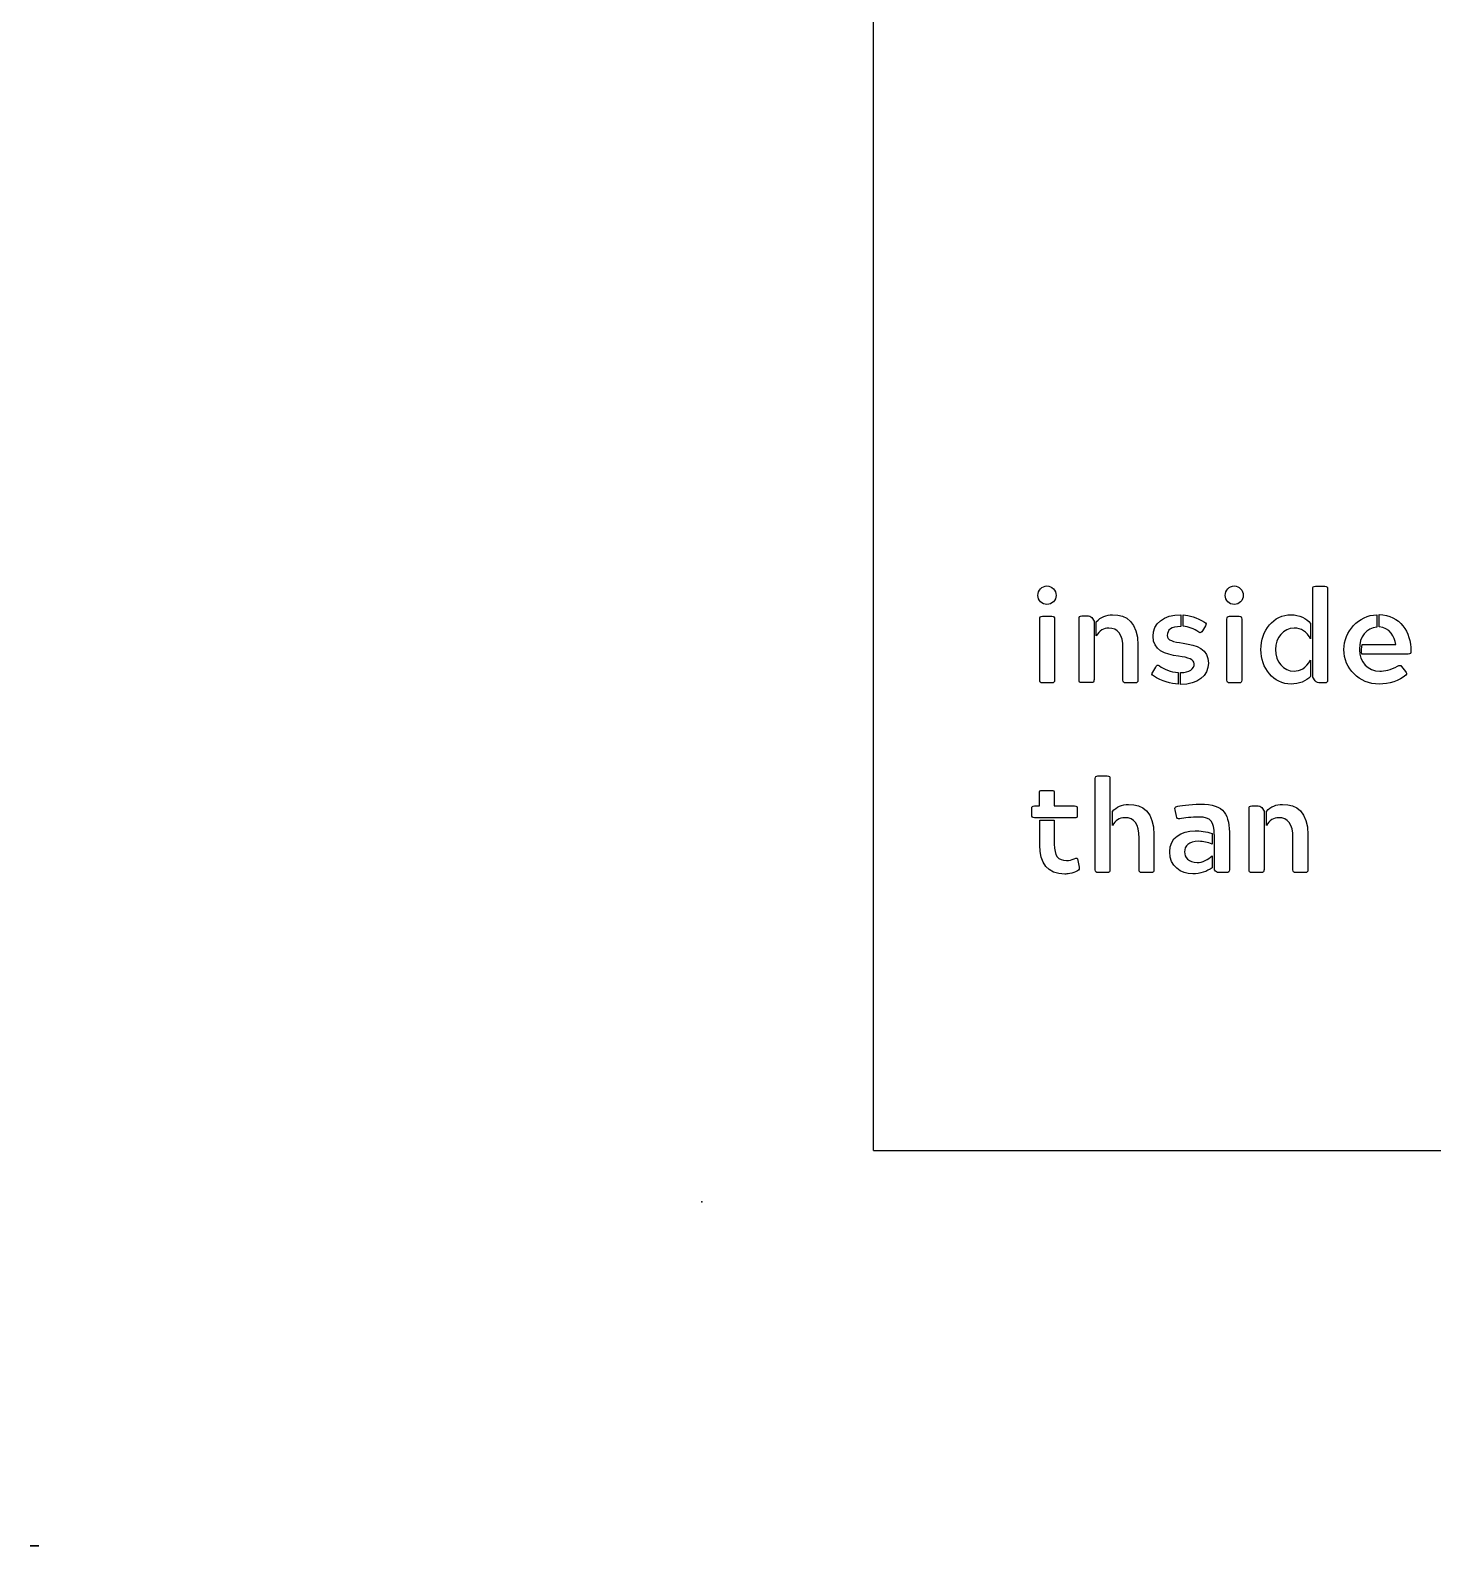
# Model space of a CAD drawing. Header units: centimetres. Extents: x -8.2 to 25.9, y -4.2 to 31.7.
# Drawn here: x -8.21 to 8.93, y -4.2 to 14.32 of the extents above; entities that cross this region are included whole.
import ezdxf

# ---------------------------------------------------------------- set-up
doc = ezdxf.new("R2010")
doc.units = ezdxf.units.CM
doc.header["$MEASUREMENT"] = 0
doc.layers.add('librarydisplayNEWcopy-cut v6_Sketch1', color=7, linetype='Continuous')
doc.layers.add('librarydisplayNEWcopy-cut v6_Sketch6', color=7, linetype='Continuous')

msp = doc.modelspace()

# ---------------------------------------------------------------- linework, layer by layer
at = {"layer": 'librarydisplayNEWcopy-cut v6_Sketch1'}
for p, q in [((2.1, 0.629), (2.1, 31.729)), ((2.1, 0.629), (25.9, 0.629)), ((-8.21, -4.204), (-8.107, -4.204)), ((-8.107, -4.204), (-8.21, -4.204))]:
    msp.add_line(p, q, dxfattribs=at)
msp.add_point((0, 0), dxfattribs=at)
at = {"layer": 'librarydisplayNEWcopy-cut v6_Sketch6'}
for p, q in [((7.467, 6.415), (7.467, 7.493)), ((7.501, 7.527), (7.615, 7.527)), ((7.649, 7.493), (7.649, 6.378)), ((4.13, 6.378), (4.13, 7.126)), ((4.163, 7.16), (4.278, 7.16)), ((4.311, 7.126), (4.311, 6.378)), ((4.611, 6.382), (4.611, 7.13)), ((4.645, 7.164), (4.704, 7.164)), ((4.767, 7.145), (4.797, 7.101)), ((4.797, 7.101), (4.797, 6.382)), ((4.822, 6.919), (4.822, 7.093)), ((5.856, 7.175), (5.856, 7.034)), ((5.882, 7.038), (5.882, 7.175)), ((6.156, 7.041), (6.119, 6.982)), ((6.419, 6.378), (6.419, 7.126)), ((6.452, 7.16), (6.567, 7.16)), ((6.6, 7.126), (6.6, 6.378)), ((7.441, 7.071), (7.441, 6.882)), ((8.253, 7.178), (8.253, 7.026)), ((8.278, 7.03), (8.278, 7.182)), ((5.148, 6.378), (5.148, 6.767)), ((5.33, 6.808), (5.33, 6.378)), ((8.038, 6.756), (8.038, 6.749)), ((8.634, 6.697), (8.067, 6.697)), ((8.071, 6.815), (8.482, 6.815)), ((5.511, 6.478), (5.548, 6.538)), ((7.441, 6.623), (7.441, 6.423)), ((8.553, 6.545), (8.601, 6.486)), ((4.278, 6.345), (4.163, 6.345)), ((4.76, 6.349), (4.645, 6.349)), ((4.797, 6.382), (4.793, 6.382)), ((5.297, 6.345), (5.182, 6.345)), ((5.823, 6.471), (5.823, 6.33)), ((5.852, 6.326), (5.852, 6.471)), ((6.567, 6.345), (6.452, 6.345)), ((7.497, 6.371), (7.467, 6.415)), ((7.615, 6.345), (7.56, 6.345)), ((4.841, 5.208), (4.956, 5.208)), ((4.159, 5.03), (4.274, 5.03)), ((4.808, 4.059), (4.808, 5.174)), ((4.989, 5.174), (4.989, 4.059)), ((4.067, 4.841), (4.126, 4.841)), ((4.126, 4.841), (4.126, 4.997)), ((4.308, 4.997), (4.308, 4.841)), ((4.308, 4.841), (4.556, 4.841)), ((6.723, 4.841), (6.782, 4.841)), ((6.845, 4.822), (6.875, 4.778)), ((4.033, 4.73), (4.033, 4.808)), ((4.067, 4.693), (4.067, 4.697)), ((4.556, 4.693), (4.067, 4.693)), ((4.13, 4.359), (4.13, 4.667)), ((4.13, 4.667), (4.308, 4.667)), ((4.308, 4.667), (4.308, 4.374)), ((4.589, 4.804), (4.589, 4.726)), ((5.019, 4.6), (5.019, 4.774)), ((5.804, 4.715), (5.786, 4.793)), ((6.689, 4.059), (6.689, 4.808)), ((6.875, 4.778), (6.875, 4.059)), ((6.901, 4.6), (6.901, 4.774)), ((5.345, 4.059), (5.345, 4.448)), ((5.526, 4.489), (5.526, 4.059)), ((6.237, 4.504), (6.237, 4.374)), ((6.267, 4.493), (6.263, 4.493)), ((6.267, 4.059), (6.267, 4.493)), ((6.449, 4.474), (6.449, 4.059)), ((7.226, 4.059), (7.226, 4.448)), ((7.408, 4.489), (7.408, 4.059)), ((4.597, 4.174), (4.611, 4.093)), ((6.237, 4.23), (6.237, 4.085)), ((4.956, 4.026), (4.841, 4.026)), ((5.493, 4.026), (5.378, 4.026)), ((6.415, 4.026), (6.319, 4.026)), ((6.838, 4.026), (6.723, 4.026)), ((6.875, 4.059), (6.871, 4.059)), ((7.375, 4.026), (7.26, 4.026))]:
    msp.add_line(p, q, dxfattribs=at)
for points in [[(4.108, 7.415), (4.108, 7.478), (4.156, 7.53), (4.219, 7.53)], [(4.219, 7.304), (4.156, 7.304), (4.108, 7.352), (4.108, 7.415)], [(4.219, 7.53), (4.278, 7.53), (4.33, 7.478), (4.33, 7.415)], [(4.33, 7.415), (4.33, 7.352), (4.278, 7.304), (4.219, 7.304)], [(6.397, 7.415), (6.397, 7.478), (6.445, 7.53), (6.508, 7.53)], [(6.508, 7.304), (6.445, 7.304), (6.397, 7.352), (6.397, 7.415)], [(6.508, 7.53), (6.567, 7.53), (6.619, 7.478), (6.619, 7.415)], [(6.619, 7.415), (6.619, 7.352), (6.567, 7.304), (6.508, 7.304)], [(7.467, 7.493), (7.467, 7.519), (7.475, 7.527), (7.501, 7.527)], [(7.615, 7.527), (7.641, 7.527), (7.649, 7.519), (7.649, 7.493)], [(4.13, 7.126), (4.13, 7.152), (4.137, 7.16), (4.163, 7.16)], [(4.278, 7.16), (4.304, 7.16), (4.311, 7.152), (4.311, 7.126)], [(4.611, 7.13), (4.611, 7.156), (4.619, 7.164), (4.645, 7.164)], [(4.704, 7.164), (4.734, 7.164), (4.752, 7.16), (4.767, 7.145)], [(4.822, 7.093), (4.878, 7.152), (4.945, 7.178), (5.019, 7.178)], [(5.019, 7.178), (5.197, 7.178), (5.33, 7.086), (5.33, 6.808)], [(5.515, 6.915), (5.515, 7.067), (5.645, 7.182), (5.856, 7.175)], [(5.882, 7.175), (5.96, 7.171), (6.049, 7.145), (6.145, 7.089)], [(6.145, 7.089), (6.171, 7.075), (6.163, 7.064), (6.156, 7.041)], [(6.419, 7.126), (6.419, 7.152), (6.426, 7.16), (6.452, 7.16)], [(6.567, 7.16), (6.593, 7.16), (6.6, 7.152), (6.6, 7.126)], [(6.834, 6.752), (6.834, 6.986), (6.986, 7.178), (7.204, 7.178)], [(7.204, 7.178), (7.301, 7.178), (7.393, 7.134), (7.441, 7.071)], [(7.849, 6.752), (7.849, 6.975), (8.027, 7.171), (8.253, 7.178)], [(8.278, 7.182), (8.538, 7.175), (8.667, 6.967), (8.667, 6.734)], [(4.974, 7.015), (4.915, 7.015), (4.856, 6.986), (4.822, 6.919)], [(5.148, 6.767), (5.148, 6.938), (5.085, 7.015), (4.974, 7.015)], [(5.826, 6.671), (5.66, 6.693), (5.515, 6.745), (5.515, 6.915)], [(5.856, 7.034), (5.737, 7.034), (5.689, 6.993), (5.689, 6.926)], [(5.689, 6.926), (5.689, 6.863), (5.76, 6.849), (5.882, 6.83)], [(6.074, 6.967), (6.015, 7.004), (5.952, 7.034), (5.882, 7.038)], [(6.119, 6.982), (6.108, 6.96), (6.097, 6.949), (6.074, 6.967)], [(7.241, 7.015), (7.108, 7.015), (7.012, 6.897), (7.012, 6.752)], [(7.441, 6.882), (7.397, 6.971), (7.323, 7.015), (7.241, 7.015)], [(8.253, 7.026), (8.123, 7.019), (8.038, 6.908), (8.038, 6.756)], [(8.482, 6.815), (8.471, 6.908), (8.408, 7.023), (8.278, 7.03)], [(6.019, 6.578), (6.019, 6.63), (5.949, 6.656), (5.826, 6.671)], [(5.882, 6.83), (6.049, 6.808), (6.193, 6.756), (6.193, 6.586)], [(7.204, 6.33), (6.986, 6.33), (6.834, 6.526), (6.834, 6.752)], [(7.012, 6.752), (7.012, 6.604), (7.108, 6.489), (7.241, 6.489)], [(8.278, 6.33), (8.038, 6.33), (7.849, 6.519), (7.849, 6.752)], [(8.038, 6.749), (8.038, 6.6), (8.145, 6.489), (8.286, 6.489)], [(8.067, 6.697), (8.064, 6.73), (8.064, 6.778), (8.071, 6.815)], [(8.667, 6.734), (8.667, 6.708), (8.664, 6.697), (8.634, 6.697)], [(5.548, 6.538), (5.56, 6.56), (5.567, 6.571), (5.593, 6.552)], [(5.593, 6.552), (5.645, 6.515), (5.73, 6.475), (5.823, 6.471)], [(6.193, 6.586), (6.193, 6.434), (6.063, 6.323), (5.852, 6.326)], [(5.852, 6.471), (5.963, 6.471), (6.019, 6.519), (6.019, 6.578)], [(7.241, 6.489), (7.308, 6.489), (7.389, 6.523), (7.441, 6.623)], [(8.286, 6.489), (8.345, 6.489), (8.423, 6.5), (8.504, 6.549)], [(8.504, 6.549), (8.53, 6.56), (8.538, 6.567), (8.553, 6.545)], [(8.601, 6.486), (8.616, 6.467), (8.619, 6.456), (8.604, 6.441)], [(4.163, 6.345), (4.137, 6.345), (4.13, 6.352), (4.13, 6.378)], [(4.311, 6.378), (4.311, 6.352), (4.304, 6.345), (4.278, 6.345)], [(4.645, 6.349), (4.619, 6.349), (4.611, 6.356), (4.611, 6.382)], [(4.793, 6.382), (4.793, 6.356), (4.785, 6.349), (4.76, 6.349)], [(5.182, 6.345), (5.156, 6.345), (5.148, 6.352), (5.148, 6.378)], [(5.33, 6.378), (5.33, 6.352), (5.323, 6.345), (5.297, 6.345)], [(5.519, 6.43), (5.497, 6.445), (5.5, 6.456), (5.511, 6.478)], [(5.823, 6.33), (5.734, 6.334), (5.623, 6.363), (5.519, 6.43)], [(6.452, 6.345), (6.426, 6.345), (6.419, 6.352), (6.419, 6.378)], [(6.6, 6.378), (6.6, 6.352), (6.593, 6.345), (6.567, 6.345)], [(7.441, 6.423), (7.386, 6.367), (7.297, 6.33), (7.204, 6.33)], [(7.56, 6.345), (7.538, 6.345), (7.515, 6.352), (7.497, 6.371)], [(7.649, 6.378), (7.649, 6.352), (7.641, 6.345), (7.615, 6.345)], [(8.604, 6.441), (8.53, 6.371), (8.397, 6.33), (8.278, 6.33)], [(4.808, 5.174), (4.808, 5.2), (4.819, 5.208), (4.841, 5.208)], [(4.956, 5.208), (4.982, 5.208), (4.989, 5.2), (4.989, 5.174)], [(4.126, 4.997), (4.126, 5.023), (4.134, 5.03), (4.159, 5.03)], [(4.274, 5.03), (4.3, 5.03), (4.308, 5.023), (4.308, 4.997)], [(4.033, 4.808), (4.033, 4.834), (4.041, 4.841), (4.067, 4.841)], [(4.556, 4.841), (4.582, 4.841), (4.589, 4.834), (4.589, 4.804)], [(5.019, 4.774), (5.067, 4.826), (5.137, 4.86), (5.215, 4.86)], [(5.215, 4.86), (5.393, 4.86), (5.526, 4.767), (5.526, 4.489)], [(5.786, 4.793), (5.778, 4.819), (5.782, 4.83), (5.808, 4.834)], [(5.808, 4.834), (5.826, 4.837), (5.971, 4.863), (6.089, 4.863)], [(6.089, 4.863), (6.397, 4.863), (6.449, 4.73), (6.449, 4.474)], [(6.689, 4.808), (6.689, 4.834), (6.697, 4.841), (6.723, 4.841)], [(6.782, 4.841), (6.812, 4.841), (6.83, 4.837), (6.845, 4.822)], [(6.901, 4.774), (6.956, 4.834), (7.023, 4.86), (7.097, 4.86)], [(7.097, 4.86), (7.275, 4.86), (7.408, 4.767), (7.408, 4.489)], [(4.067, 4.697), (4.041, 4.697), (4.033, 4.704), (4.033, 4.73)], [(4.589, 4.726), (4.589, 4.7), (4.582, 4.693), (4.556, 4.693)], [(5.171, 4.697), (5.104, 4.697), (5.052, 4.66), (5.019, 4.6)], [(5.345, 4.448), (5.345, 4.619), (5.286, 4.697), (5.171, 4.697)], [(5.841, 4.682), (5.815, 4.678), (5.808, 4.689), (5.804, 4.715)], [(6.078, 4.704), (5.986, 4.704), (5.9, 4.693), (5.841, 4.682)], [(6.263, 4.493), (6.263, 4.645), (6.226, 4.704), (6.078, 4.704)], [(7.052, 4.697), (6.993, 4.697), (6.934, 4.667), (6.901, 4.6)], [(7.226, 4.448), (7.226, 4.619), (7.164, 4.697), (7.052, 4.697)], [(5.719, 4.278), (5.719, 4.452), (5.856, 4.537), (6.03, 4.537)], [(6.03, 4.537), (6.086, 4.537), (6.171, 4.526), (6.237, 4.504)], [(4.437, 4.008), (4.226, 4.008), (4.13, 4.141), (4.13, 4.359)], [(4.308, 4.374), (4.308, 4.23), (4.356, 4.174), (4.456, 4.174)], [(6, 4.011), (5.856, 4.011), (5.719, 4.1), (5.719, 4.278)], [(6.074, 4.408), (5.952, 4.408), (5.9, 4.352), (5.9, 4.278)], [(5.9, 4.278), (5.9, 4.215), (5.949, 4.148), (6.056, 4.148)], [(6.237, 4.374), (6.186, 4.393), (6.13, 4.408), (6.074, 4.408)], [(4.456, 4.174), (4.493, 4.174), (4.519, 4.178), (4.552, 4.193)], [(4.552, 4.193), (4.582, 4.208), (4.589, 4.208), (4.597, 4.174)], [(4.611, 4.093), (4.615, 4.071), (4.615, 4.059), (4.593, 4.048)], [(6.237, 4.085), (6.175, 4.037), (6.093, 4.011), (6, 4.011)], [(6.056, 4.148), (6.119, 4.148), (6.189, 4.185), (6.237, 4.23)], [(4.593, 4.048), (4.53, 4.008), (4.459, 4.008), (4.437, 4.008)], [(4.841, 4.026), (4.819, 4.026), (4.808, 4.033), (4.808, 4.059)], [(4.989, 4.059), (4.989, 4.033), (4.982, 4.026), (4.956, 4.026)], [(5.378, 4.026), (5.356, 4.026), (5.345, 4.033), (5.345, 4.059)], [(5.526, 4.059), (5.526, 4.033), (5.519, 4.026), (5.493, 4.026)], [(6.319, 4.026), (6.297, 4.026), (6.282, 4.037), (6.267, 4.059)], [(6.449, 4.059), (6.449, 4.033), (6.441, 4.026), (6.415, 4.026)], [(6.723, 4.026), (6.697, 4.026), (6.689, 4.033), (6.689, 4.059)], [(6.871, 4.059), (6.871, 4.033), (6.863, 4.026), (6.838, 4.026)], [(7.26, 4.026), (7.234, 4.026), (7.226, 4.033), (7.226, 4.059)], [(7.408, 4.059), (7.408, 4.033), (7.401, 4.026), (7.375, 4.026)]]:
    msp.add_open_spline(points, degree=3, dxfattribs=at)
msp.add_point((0, 0), dxfattribs=at)

doc.saveas('drawing.dxf')
